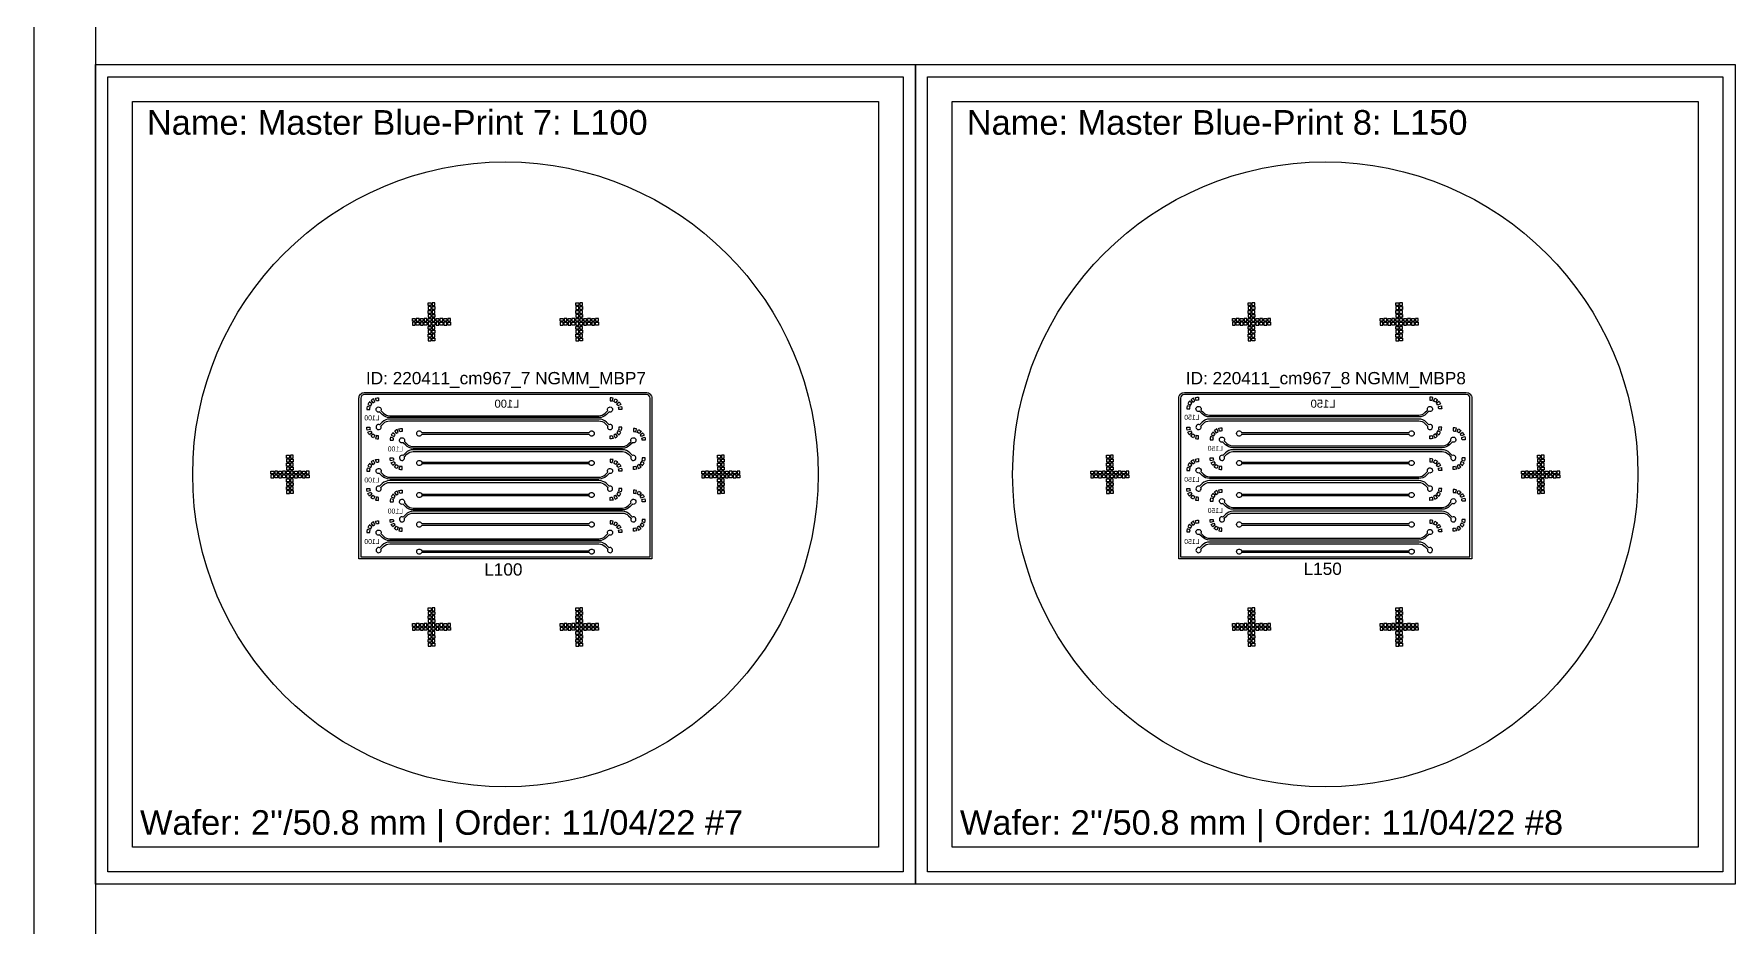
# Model space of a CAD drawing. Extents: x 3 to 210003, y 6 to 297006.
# Drawn here: x 3 to 137703, y 78113 to 150706 of the extents above; entities that cross this region are included whole.
import ezdxf

# ---------------------------------------------------------------- set-up
doc = ezdxf.new("R2010")
doc.units = 13
doc.header["$MEASUREMENT"] = 0
doc.layers.add('1- Light', color=2, linetype='Continuous')
doc.layers.add('2- Dark', color=4, linetype='Continuous')
doc.styles.get("Standard").update_dxf_attribs({"font": 'Arial.ttf', "height": 4})

msp = doc.modelspace()

# ---------------------------------------------------------------- linework, layer by layer
for points in [[(6003, 147206), (70603, 147206), (70603, 82606), (6003, 82606)], [(72603, 147206), (137203, 147206), (137203, 82606), (72603, 82606)], [(8003, 145206), (68603, 145206), (68603, 84606), (8003, 84606)], [(74603, 145206), (135203, 145206), (135203, 84606), (74603, 84606)]]:
    msp.add_lwpolyline(points, close=True)
at = {"layer": '1- Light'}
for points in [[(32033, 128856), (32263, 128856), (32263, 128626), (32033, 128626)], [(32033, 128316), (32263, 128316), (32263, 128546), (32033, 128546)], [(32033, 128216), (32263, 128216), (32263, 127986), (32033, 127986)], [(32573, 128856), (32343, 128856), (32343, 128626), (32573, 128626)], [(32573, 128316), (32343, 128316), (32343, 128546), (32573, 128546)], [(32573, 128216), (32343, 128216), (32343, 127986), (32573, 127986)], [(44033, 128856), (44263, 128856), (44263, 128626), (44033, 128626)], [(44033, 128316), (44263, 128316), (44263, 128546), (44033, 128546)], [(44033, 128216), (44263, 128216), (44263, 127986), (44033, 127986)], [(44573, 128856), (44343, 128856), (44343, 128626), (44573, 128626)], [(44573, 128316), (44343, 128316), (44343, 128546), (44573, 128546)], [(44573, 128216), (44343, 128216), (44343, 127986), (44573, 127986)], [(98633, 128856), (98863, 128856), (98863, 128626), (98633, 128626)], [(98633, 128316), (98863, 128316), (98863, 128546), (98633, 128546)], [(98633, 128216), (98863, 128216), (98863, 127986), (98633, 127986)], [(99173, 128856), (98943, 128856), (98943, 128626), (99173, 128626)], [(99173, 128316), (98943, 128316), (98943, 128546), (99173, 128546)], [(99173, 128216), (98943, 128216), (98943, 127986), (99173, 127986)], [(110633, 128856), (110863, 128856), (110863, 128626), (110633, 128626)], [(110633, 128316), (110863, 128316), (110863, 128546), (110633, 128546)], [(110633, 128216), (110863, 128216), (110863, 127986), (110633, 127986)], [(111173, 128856), (110943, 128856), (110943, 128626), (111173, 128626)], [(111173, 128316), (110943, 128316), (110943, 128546), (111173, 128546)], [(111173, 128216), (110943, 128216), (110943, 127986), (111173, 127986)], [(30753, 127576), (30983, 127576), (30983, 127346), (30753, 127346)], [(30753, 127036), (30983, 127036), (30983, 127266), (30753, 127266)], [(31293, 127576), (31063, 127576), (31063, 127346), (31293, 127346)], [(31293, 127036), (31063, 127036), (31063, 127266), (31293, 127266)], [(31393, 127576), (31623, 127576), (31623, 127346), (31393, 127346)], [(31393, 127036), (31623, 127036), (31623, 127266), (31393, 127266)], [(31933, 127576), (31703, 127576), (31703, 127346), (31933, 127346)], [(31933, 127036), (31703, 127036), (31703, 127266), (31933, 127266)], [(32033, 127676), (32263, 127676), (32263, 127906), (32033, 127906)], [(32033, 127576), (32263, 127576), (32263, 127346), (32033, 127346)], [(32033, 127036), (32263, 127036), (32263, 127266), (32033, 127266)], [(32033, 126936), (32263, 126936), (32263, 126706), (32033, 126706)], [(32573, 127676), (32343, 127676), (32343, 127906), (32573, 127906)], [(32573, 127576), (32343, 127576), (32343, 127346), (32573, 127346)], [(32573, 127036), (32343, 127036), (32343, 127266), (32573, 127266)], [(32573, 126936), (32343, 126936), (32343, 126706), (32573, 126706)], [(32673, 127576), (32903, 127576), (32903, 127346), (32673, 127346)], [(32673, 127036), (32903, 127036), (32903, 127266), (32673, 127266)], [(33213, 127576), (32983, 127576), (32983, 127346), (33213, 127346)], [(33213, 127036), (32983, 127036), (32983, 127266), (33213, 127266)], [(33313, 127576), (33543, 127576), (33543, 127346), (33313, 127346)], [(33313, 127036), (33543, 127036), (33543, 127266), (33313, 127266)], [(33853, 127576), (33623, 127576), (33623, 127346), (33853, 127346)], [(33853, 127036), (33623, 127036), (33623, 127266), (33853, 127266)], [(42753, 127576), (42983, 127576), (42983, 127346), (42753, 127346)], [(42753, 127036), (42983, 127036), (42983, 127266), (42753, 127266)], [(43293, 127576), (43063, 127576), (43063, 127346), (43293, 127346)], [(43293, 127036), (43063, 127036), (43063, 127266), (43293, 127266)], [(43393, 127576), (43623, 127576), (43623, 127346), (43393, 127346)], [(43393, 127036), (43623, 127036), (43623, 127266), (43393, 127266)], [(43933, 127576), (43703, 127576), (43703, 127346), (43933, 127346)], [(43933, 127036), (43703, 127036), (43703, 127266), (43933, 127266)], [(44033, 127676), (44263, 127676), (44263, 127906), (44033, 127906)], [(44033, 127576), (44263, 127576), (44263, 127346), (44033, 127346)], [(44033, 127036), (44263, 127036), (44263, 127266), (44033, 127266)], [(44033, 126936), (44263, 126936), (44263, 126706), (44033, 126706)], [(44573, 127676), (44343, 127676), (44343, 127906), (44573, 127906)], [(44573, 127576), (44343, 127576), (44343, 127346), (44573, 127346)], [(44573, 127036), (44343, 127036), (44343, 127266), (44573, 127266)], [(44573, 126936), (44343, 126936), (44343, 126706), (44573, 126706)], [(44673, 127576), (44903, 127576), (44903, 127346), (44673, 127346)], [(44673, 127036), (44903, 127036), (44903, 127266), (44673, 127266)], [(45213, 127576), (44983, 127576), (44983, 127346), (45213, 127346)], [(45213, 127036), (44983, 127036), (44983, 127266), (45213, 127266)], [(45313, 127576), (45543, 127576), (45543, 127346), (45313, 127346)], [(45313, 127036), (45543, 127036), (45543, 127266), (45313, 127266)], [(45853, 127576), (45623, 127576), (45623, 127346), (45853, 127346)], [(45853, 127036), (45623, 127036), (45623, 127266), (45853, 127266)], [(97353, 127576), (97583, 127576), (97583, 127346), (97353, 127346)], [(97353, 127036), (97583, 127036), (97583, 127266), (97353, 127266)], [(97893, 127576), (97663, 127576), (97663, 127346), (97893, 127346)], [(97893, 127036), (97663, 127036), (97663, 127266), (97893, 127266)], [(97993, 127576), (98223, 127576), (98223, 127346), (97993, 127346)], [(97993, 127036), (98223, 127036), (98223, 127266), (97993, 127266)], [(98533, 127576), (98303, 127576), (98303, 127346), (98533, 127346)], [(98533, 127036), (98303, 127036), (98303, 127266), (98533, 127266)], [(98633, 127676), (98863, 127676), (98863, 127906), (98633, 127906)], [(98633, 127576), (98863, 127576), (98863, 127346), (98633, 127346)], [(98633, 127036), (98863, 127036), (98863, 127266), (98633, 127266)], [(98633, 126936), (98863, 126936), (98863, 126706), (98633, 126706)], [(99173, 127676), (98943, 127676), (98943, 127906), (99173, 127906)], [(99173, 127576), (98943, 127576), (98943, 127346), (99173, 127346)], [(99173, 127036), (98943, 127036), (98943, 127266), (99173, 127266)], [(99173, 126936), (98943, 126936), (98943, 126706), (99173, 126706)], [(99273, 127576), (99503, 127576), (99503, 127346), (99273, 127346)], [(99273, 127036), (99503, 127036), (99503, 127266), (99273, 127266)], [(99813, 127576), (99583, 127576), (99583, 127346), (99813, 127346)], [(99813, 127036), (99583, 127036), (99583, 127266), (99813, 127266)], [(99913, 127576), (100143, 127576), (100143, 127346), (99913, 127346)], [(99913, 127036), (100143, 127036), (100143, 127266), (99913, 127266)], [(100453, 127576), (100223, 127576), (100223, 127346), (100453, 127346)], [(100453, 127036), (100223, 127036), (100223, 127266), (100453, 127266)], [(109353, 127576), (109583, 127576), (109583, 127346), (109353, 127346)], [(109353, 127036), (109583, 127036), (109583, 127266), (109353, 127266)], [(109893, 127576), (109663, 127576), (109663, 127346), (109893, 127346)], [(109893, 127036), (109663, 127036), (109663, 127266), (109893, 127266)], [(109993, 127576), (110223, 127576), (110223, 127346), (109993, 127346)], [(109993, 127036), (110223, 127036), (110223, 127266), (109993, 127266)], [(110533, 127576), (110303, 127576), (110303, 127346), (110533, 127346)], [(110533, 127036), (110303, 127036), (110303, 127266), (110533, 127266)], [(110633, 127676), (110863, 127676), (110863, 127906), (110633, 127906)], [(110633, 127576), (110863, 127576), (110863, 127346), (110633, 127346)], [(110633, 127036), (110863, 127036), (110863, 127266), (110633, 127266)], [(110633, 126936), (110863, 126936), (110863, 126706), (110633, 126706)], [(111173, 127676), (110943, 127676), (110943, 127906), (111173, 127906)], [(111173, 127576), (110943, 127576), (110943, 127346), (111173, 127346)], [(111173, 127036), (110943, 127036), (110943, 127266), (111173, 127266)], [(111173, 126936), (110943, 126936), (110943, 126706), (111173, 126706)], [(111273, 127576), (111503, 127576), (111503, 127346), (111273, 127346)], [(111273, 127036), (111503, 127036), (111503, 127266), (111273, 127266)], [(111813, 127576), (111583, 127576), (111583, 127346), (111813, 127346)], [(111813, 127036), (111583, 127036), (111583, 127266), (111813, 127266)], [(111913, 127576), (112143, 127576), (112143, 127346), (111913, 127346)], [(111913, 127036), (112143, 127036), (112143, 127266), (111913, 127266)], [(112453, 127576), (112223, 127576), (112223, 127346), (112453, 127346)], [(112453, 127036), (112223, 127036), (112223, 127266), (112453, 127266)], [(32033, 126396), (32263, 126396), (32263, 126626), (32033, 126626)], [(32033, 126296), (32263, 126296), (32263, 126066), (32033, 126066)], [(32033, 125756), (32263, 125756), (32263, 125986), (32033, 125986)], [(32573, 126396), (32343, 126396), (32343, 126626), (32573, 126626)], [(32573, 126296), (32343, 126296), (32343, 126066), (32573, 126066)], [(32573, 125756), (32343, 125756), (32343, 125986), (32573, 125986)], [(44033, 126396), (44263, 126396), (44263, 126626), (44033, 126626)], [(44033, 126296), (44263, 126296), (44263, 126066), (44033, 126066)], [(44033, 125756), (44263, 125756), (44263, 125986), (44033, 125986)], [(44573, 126396), (44343, 126396), (44343, 126626), (44573, 126626)], [(44573, 126296), (44343, 126296), (44343, 126066), (44573, 126066)], [(44573, 125756), (44343, 125756), (44343, 125986), (44573, 125986)], [(98633, 126396), (98863, 126396), (98863, 126626), (98633, 126626)], [(98633, 126296), (98863, 126296), (98863, 126066), (98633, 126066)], [(98633, 125756), (98863, 125756), (98863, 125986), (98633, 125986)], [(99173, 126396), (98943, 126396), (98943, 126626), (99173, 126626)], [(99173, 126296), (98943, 126296), (98943, 126066), (99173, 126066)], [(99173, 125756), (98943, 125756), (98943, 125986), (99173, 125986)], [(110633, 126396), (110863, 126396), (110863, 126626), (110633, 126626)], [(110633, 126296), (110863, 126296), (110863, 126066), (110633, 126066)], [(110633, 125756), (110863, 125756), (110863, 125986), (110633, 125986)], [(111173, 126396), (110943, 126396), (110943, 126626), (111173, 126626)], [(111173, 126296), (110943, 126296), (110943, 126066), (111173, 126066)], [(111173, 125756), (110943, 125756), (110943, 125986), (111173, 125986)], [(20533, 116456), (20763, 116456), (20763, 116226), (20533, 116226)], [(20533, 115916), (20763, 115916), (20763, 116146), (20533, 116146)], [(20533, 115816), (20763, 115816), (20763, 115586), (20533, 115586)], [(21073, 116456), (20843, 116456), (20843, 116226), (21073, 116226)], [(21073, 115916), (20843, 115916), (20843, 116146), (21073, 116146)], [(21073, 115816), (20843, 115816), (20843, 115586), (21073, 115586)], [(55533, 116456), (55763, 116456), (55763, 116226), (55533, 116226)], [(55533, 115916), (55763, 115916), (55763, 116146), (55533, 116146)], [(55533, 115816), (55763, 115816), (55763, 115586), (55533, 115586)], [(56073, 116456), (55843, 116456), (55843, 116226), (56073, 116226)], [(56073, 115916), (55843, 115916), (55843, 116146), (56073, 116146)], [(56073, 115816), (55843, 115816), (55843, 115586), (56073, 115586)], [(87133, 116456), (87363, 116456), (87363, 116226), (87133, 116226)], [(87133, 115916), (87363, 115916), (87363, 116146), (87133, 116146)], [(87133, 115816), (87363, 115816), (87363, 115586), (87133, 115586)], [(87673, 116456), (87443, 116456), (87443, 116226), (87673, 116226)], [(87673, 115916), (87443, 115916), (87443, 116146), (87673, 116146)], [(87673, 115816), (87443, 115816), (87443, 115586), (87673, 115586)], [(122133, 116456), (122363, 116456), (122363, 116226), (122133, 116226)], [(122133, 115916), (122363, 115916), (122363, 116146), (122133, 116146)], [(122133, 115816), (122363, 115816), (122363, 115586), (122133, 115586)], [(122673, 116456), (122443, 116456), (122443, 116226), (122673, 116226)], [(122673, 115916), (122443, 115916), (122443, 116146), (122673, 116146)], [(122673, 115816), (122443, 115816), (122443, 115586), (122673, 115586)], [(19253, 115176), (19483, 115176), (19483, 114946), (19253, 114946)], [(19253, 114636), (19483, 114636), (19483, 114866), (19253, 114866)], [(19793, 115176), (19563, 115176), (19563, 114946), (19793, 114946)], [(19793, 114636), (19563, 114636), (19563, 114866), (19793, 114866)], [(19893, 115176), (20123, 115176), (20123, 114946), (19893, 114946)], [(19893, 114636), (20123, 114636), (20123, 114866), (19893, 114866)], [(20433, 115176), (20203, 115176), (20203, 114946), (20433, 114946)], [(20433, 114636), (20203, 114636), (20203, 114866), (20433, 114866)], [(20533, 115276), (20763, 115276), (20763, 115506), (20533, 115506)], [(20533, 115176), (20763, 115176), (20763, 114946), (20533, 114946)], [(20533, 114636), (20763, 114636), (20763, 114866), (20533, 114866)], [(20533, 114536), (20763, 114536), (20763, 114306), (20533, 114306)], [(21073, 115276), (20843, 115276), (20843, 115506), (21073, 115506)], [(21073, 115176), (20843, 115176), (20843, 114946), (21073, 114946)], [(21073, 114636), (20843, 114636), (20843, 114866), (21073, 114866)], [(21073, 114536), (20843, 114536), (20843, 114306), (21073, 114306)], [(21173, 115176), (21403, 115176), (21403, 114946), (21173, 114946)], [(21173, 114636), (21403, 114636), (21403, 114866), (21173, 114866)], [(21713, 115176), (21483, 115176), (21483, 114946), (21713, 114946)], [(21713, 114636), (21483, 114636), (21483, 114866), (21713, 114866)], [(21813, 115176), (22043, 115176), (22043, 114946), (21813, 114946)], [(21813, 114636), (22043, 114636), (22043, 114866), (21813, 114866)], [(22353, 115176), (22123, 115176), (22123, 114946), (22353, 114946)], [(22353, 114636), (22123, 114636), (22123, 114866), (22353, 114866)], [(54253, 115176), (54483, 115176), (54483, 114946), (54253, 114946)], [(54253, 114636), (54483, 114636), (54483, 114866), (54253, 114866)], [(54793, 115176), (54563, 115176), (54563, 114946), (54793, 114946)], [(54793, 114636), (54563, 114636), (54563, 114866), (54793, 114866)], [(54893, 115176), (55123, 115176), (55123, 114946), (54893, 114946)], [(54893, 114636), (55123, 114636), (55123, 114866), (54893, 114866)], [(55433, 115176), (55203, 115176), (55203, 114946), (55433, 114946)], [(55433, 114636), (55203, 114636), (55203, 114866), (55433, 114866)], [(55533, 115276), (55763, 115276), (55763, 115506), (55533, 115506)], [(55533, 115176), (55763, 115176), (55763, 114946), (55533, 114946)], [(55533, 114636), (55763, 114636), (55763, 114866), (55533, 114866)], [(55533, 114536), (55763, 114536), (55763, 114306), (55533, 114306)], [(56073, 115276), (55843, 115276), (55843, 115506), (56073, 115506)], [(56073, 115176), (55843, 115176), (55843, 114946), (56073, 114946)], [(56073, 114636), (55843, 114636), (55843, 114866), (56073, 114866)], [(56073, 114536), (55843, 114536), (55843, 114306), (56073, 114306)], [(56173, 115176), (56403, 115176), (56403, 114946), (56173, 114946)], [(56173, 114636), (56403, 114636), (56403, 114866), (56173, 114866)], [(56713, 115176), (56483, 115176), (56483, 114946), (56713, 114946)], [(56713, 114636), (56483, 114636), (56483, 114866), (56713, 114866)], [(56813, 115176), (57043, 115176), (57043, 114946), (56813, 114946)], [(56813, 114636), (57043, 114636), (57043, 114866), (56813, 114866)], [(57353, 115176), (57123, 115176), (57123, 114946), (57353, 114946)], [(57353, 114636), (57123, 114636), (57123, 114866), (57353, 114866)], [(85853, 115176), (86083, 115176), (86083, 114946), (85853, 114946)], [(85853, 114636), (86083, 114636), (86083, 114866), (85853, 114866)], [(86393, 115176), (86163, 115176), (86163, 114946), (86393, 114946)], [(86393, 114636), (86163, 114636), (86163, 114866), (86393, 114866)], [(86493, 115176), (86723, 115176), (86723, 114946), (86493, 114946)], [(86493, 114636), (86723, 114636), (86723, 114866), (86493, 114866)], [(87033, 115176), (86803, 115176), (86803, 114946), (87033, 114946)], [(87033, 114636), (86803, 114636), (86803, 114866), (87033, 114866)], [(87133, 115276), (87363, 115276), (87363, 115506), (87133, 115506)], [(87133, 115176), (87363, 115176), (87363, 114946), (87133, 114946)], [(87133, 114636), (87363, 114636), (87363, 114866), (87133, 114866)], [(87133, 114536), (87363, 114536), (87363, 114306), (87133, 114306)], [(87673, 115276), (87443, 115276), (87443, 115506), (87673, 115506)], [(87673, 115176), (87443, 115176), (87443, 114946), (87673, 114946)], [(87673, 114636), (87443, 114636), (87443, 114866), (87673, 114866)], [(87673, 114536), (87443, 114536), (87443, 114306), (87673, 114306)], [(87773, 115176), (88003, 115176), (88003, 114946), (87773, 114946)], [(87773, 114636), (88003, 114636), (88003, 114866), (87773, 114866)], [(88313, 115176), (88083, 115176), (88083, 114946), (88313, 114946)], [(88313, 114636), (88083, 114636), (88083, 114866), (88313, 114866)], [(88413, 115176), (88643, 115176), (88643, 114946), (88413, 114946)], [(88413, 114636), (88643, 114636), (88643, 114866), (88413, 114866)], [(88953, 115176), (88723, 115176), (88723, 114946), (88953, 114946)], [(88953, 114636), (88723, 114636), (88723, 114866), (88953, 114866)], [(120853, 115176), (121083, 115176), (121083, 114946), (120853, 114946)], [(120853, 114636), (121083, 114636), (121083, 114866), (120853, 114866)], [(121393, 115176), (121163, 115176), (121163, 114946), (121393, 114946)], [(121393, 114636), (121163, 114636), (121163, 114866), (121393, 114866)], [(121493, 115176), (121723, 115176), (121723, 114946), (121493, 114946)], [(121493, 114636), (121723, 114636), (121723, 114866), (121493, 114866)], [(122033, 115176), (121803, 115176), (121803, 114946), (122033, 114946)], [(122033, 114636), (121803, 114636), (121803, 114866), (122033, 114866)], [(122133, 115276), (122363, 115276), (122363, 115506), (122133, 115506)], [(122133, 115176), (122363, 115176), (122363, 114946), (122133, 114946)], [(122133, 114636), (122363, 114636), (122363, 114866), (122133, 114866)], [(122133, 114536), (122363, 114536), (122363, 114306), (122133, 114306)], [(122673, 115276), (122443, 115276), (122443, 115506), (122673, 115506)], [(122673, 115176), (122443, 115176), (122443, 114946), (122673, 114946)], [(122673, 114636), (122443, 114636), (122443, 114866), (122673, 114866)], [(122673, 114536), (122443, 114536), (122443, 114306), (122673, 114306)], [(122773, 115176), (123003, 115176), (123003, 114946), (122773, 114946)], [(122773, 114636), (123003, 114636), (123003, 114866), (122773, 114866)], [(123313, 115176), (123083, 115176), (123083, 114946), (123313, 114946)], [(123313, 114636), (123083, 114636), (123083, 114866), (123313, 114866)], [(123413, 115176), (123643, 115176), (123643, 114946), (123413, 114946)], [(123413, 114636), (123643, 114636), (123643, 114866), (123413, 114866)], [(123953, 115176), (123723, 115176), (123723, 114946), (123953, 114946)], [(123953, 114636), (123723, 114636), (123723, 114866), (123953, 114866)], [(20533, 113996), (20763, 113996), (20763, 114226), (20533, 114226)], [(20533, 113896), (20763, 113896), (20763, 113666), (20533, 113666)], [(20533, 113356), (20763, 113356), (20763, 113586), (20533, 113586)], [(21073, 113996), (20843, 113996), (20843, 114226), (21073, 114226)], [(21073, 113896), (20843, 113896), (20843, 113666), (21073, 113666)], [(21073, 113356), (20843, 113356), (20843, 113586), (21073, 113586)], [(55533, 113996), (55763, 113996), (55763, 114226), (55533, 114226)], [(55533, 113896), (55763, 113896), (55763, 113666), (55533, 113666)], [(55533, 113356), (55763, 113356), (55763, 113586), (55533, 113586)], [(56073, 113996), (55843, 113996), (55843, 114226), (56073, 114226)], [(56073, 113896), (55843, 113896), (55843, 113666), (56073, 113666)], [(56073, 113356), (55843, 113356), (55843, 113586), (56073, 113586)], [(87133, 113996), (87363, 113996), (87363, 114226), (87133, 114226)], [(87133, 113896), (87363, 113896), (87363, 113666), (87133, 113666)], [(87133, 113356), (87363, 113356), (87363, 113586), (87133, 113586)], [(87673, 113996), (87443, 113996), (87443, 114226), (87673, 114226)], [(87673, 113896), (87443, 113896), (87443, 113666), (87673, 113666)], [(87673, 113356), (87443, 113356), (87443, 113586), (87673, 113586)], [(122133, 113996), (122363, 113996), (122363, 114226), (122133, 114226)], [(122133, 113896), (122363, 113896), (122363, 113666), (122133, 113666)], [(122133, 113356), (122363, 113356), (122363, 113586), (122133, 113586)], [(122673, 113996), (122443, 113996), (122443, 114226), (122673, 114226)], [(122673, 113896), (122443, 113896), (122443, 113666), (122673, 113666)], [(122673, 113356), (122443, 113356), (122443, 113586), (122673, 113586)], [(32033, 104056), (32263, 104056), (32263, 103826), (32033, 103826)], [(32033, 103516), (32263, 103516), (32263, 103746), (32033, 103746)], [(32033, 103416), (32263, 103416), (32263, 103186), (32033, 103186)], [(32573, 104056), (32343, 104056), (32343, 103826), (32573, 103826)], [(32573, 103516), (32343, 103516), (32343, 103746), (32573, 103746)], [(32573, 103416), (32343, 103416), (32343, 103186), (32573, 103186)], [(44033, 104056), (44263, 104056), (44263, 103826), (44033, 103826)], [(44033, 103516), (44263, 103516), (44263, 103746), (44033, 103746)], [(44033, 103416), (44263, 103416), (44263, 103186), (44033, 103186)], [(44573, 104056), (44343, 104056), (44343, 103826), (44573, 103826)], [(44573, 103516), (44343, 103516), (44343, 103746), (44573, 103746)], [(44573, 103416), (44343, 103416), (44343, 103186), (44573, 103186)], [(98633, 104056), (98863, 104056), (98863, 103826), (98633, 103826)], [(98633, 103516), (98863, 103516), (98863, 103746), (98633, 103746)], [(98633, 103416), (98863, 103416), (98863, 103186), (98633, 103186)], [(99173, 104056), (98943, 104056), (98943, 103826), (99173, 103826)], [(99173, 103516), (98943, 103516), (98943, 103746), (99173, 103746)], [(99173, 103416), (98943, 103416), (98943, 103186), (99173, 103186)], [(110633, 104056), (110863, 104056), (110863, 103826), (110633, 103826)], [(110633, 103516), (110863, 103516), (110863, 103746), (110633, 103746)], [(110633, 103416), (110863, 103416), (110863, 103186), (110633, 103186)], [(111173, 104056), (110943, 104056), (110943, 103826), (111173, 103826)], [(111173, 103516), (110943, 103516), (110943, 103746), (111173, 103746)], [(111173, 103416), (110943, 103416), (110943, 103186), (111173, 103186)], [(30753, 102776), (30983, 102776), (30983, 102546), (30753, 102546)], [(30753, 102236), (30983, 102236), (30983, 102466), (30753, 102466)], [(31293, 102776), (31063, 102776), (31063, 102546), (31293, 102546)], [(31293, 102236), (31063, 102236), (31063, 102466), (31293, 102466)], [(31393, 102776), (31623, 102776), (31623, 102546), (31393, 102546)], [(31393, 102236), (31623, 102236), (31623, 102466), (31393, 102466)], [(31933, 102776), (31703, 102776), (31703, 102546), (31933, 102546)], [(31933, 102236), (31703, 102236), (31703, 102466), (31933, 102466)], [(32033, 102876), (32263, 102876), (32263, 103106), (32033, 103106)], [(32033, 102776), (32263, 102776), (32263, 102546), (32033, 102546)], [(32033, 102236), (32263, 102236), (32263, 102466), (32033, 102466)], [(32033, 102136), (32263, 102136), (32263, 101906), (32033, 101906)], [(32573, 102876), (32343, 102876), (32343, 103106), (32573, 103106)], [(32573, 102776), (32343, 102776), (32343, 102546), (32573, 102546)], [(32573, 102236), (32343, 102236), (32343, 102466), (32573, 102466)], [(32573, 102136), (32343, 102136), (32343, 101906), (32573, 101906)], [(32673, 102776), (32903, 102776), (32903, 102546), (32673, 102546)], [(32673, 102236), (32903, 102236), (32903, 102466), (32673, 102466)], [(33213, 102776), (32983, 102776), (32983, 102546), (33213, 102546)], [(33213, 102236), (32983, 102236), (32983, 102466), (33213, 102466)], [(33313, 102776), (33543, 102776), (33543, 102546), (33313, 102546)], [(33313, 102236), (33543, 102236), (33543, 102466), (33313, 102466)], [(33853, 102776), (33623, 102776), (33623, 102546), (33853, 102546)], [(33853, 102236), (33623, 102236), (33623, 102466), (33853, 102466)], [(42753, 102776), (42983, 102776), (42983, 102546), (42753, 102546)], [(42753, 102236), (42983, 102236), (42983, 102466), (42753, 102466)], [(43293, 102776), (43063, 102776), (43063, 102546), (43293, 102546)], [(43293, 102236), (43063, 102236), (43063, 102466), (43293, 102466)], [(43393, 102776), (43623, 102776), (43623, 102546), (43393, 102546)], [(43393, 102236), (43623, 102236), (43623, 102466), (43393, 102466)], [(43933, 102776), (43703, 102776), (43703, 102546), (43933, 102546)], [(43933, 102236), (43703, 102236), (43703, 102466), (43933, 102466)], [(44033, 102876), (44263, 102876), (44263, 103106), (44033, 103106)], [(44033, 102776), (44263, 102776), (44263, 102546), (44033, 102546)], [(44033, 102236), (44263, 102236), (44263, 102466), (44033, 102466)], [(44033, 102136), (44263, 102136), (44263, 101906), (44033, 101906)], [(44573, 102876), (44343, 102876), (44343, 103106), (44573, 103106)], [(44573, 102776), (44343, 102776), (44343, 102546), (44573, 102546)], [(44573, 102236), (44343, 102236), (44343, 102466), (44573, 102466)], [(44573, 102136), (44343, 102136), (44343, 101906), (44573, 101906)], [(44673, 102776), (44903, 102776), (44903, 102546), (44673, 102546)], [(44673, 102236), (44903, 102236), (44903, 102466), (44673, 102466)], [(45213, 102776), (44983, 102776), (44983, 102546), (45213, 102546)], [(45213, 102236), (44983, 102236), (44983, 102466), (45213, 102466)], [(45313, 102776), (45543, 102776), (45543, 102546), (45313, 102546)], [(45313, 102236), (45543, 102236), (45543, 102466), (45313, 102466)], [(45853, 102776), (45623, 102776), (45623, 102546), (45853, 102546)], [(45853, 102236), (45623, 102236), (45623, 102466), (45853, 102466)], [(97353, 102776), (97583, 102776), (97583, 102546), (97353, 102546)], [(97353, 102236), (97583, 102236), (97583, 102466), (97353, 102466)], [(97893, 102776), (97663, 102776), (97663, 102546), (97893, 102546)], [(97893, 102236), (97663, 102236), (97663, 102466), (97893, 102466)], [(97993, 102776), (98223, 102776), (98223, 102546), (97993, 102546)], [(97993, 102236), (98223, 102236), (98223, 102466), (97993, 102466)], [(98533, 102776), (98303, 102776), (98303, 102546), (98533, 102546)], [(98533, 102236), (98303, 102236), (98303, 102466), (98533, 102466)], [(98633, 102876), (98863, 102876), (98863, 103106), (98633, 103106)], [(98633, 102776), (98863, 102776), (98863, 102546), (98633, 102546)], [(98633, 102236), (98863, 102236), (98863, 102466), (98633, 102466)], [(98633, 102136), (98863, 102136), (98863, 101906), (98633, 101906)], [(99173, 102876), (98943, 102876), (98943, 103106), (99173, 103106)], [(99173, 102776), (98943, 102776), (98943, 102546), (99173, 102546)], [(99173, 102236), (98943, 102236), (98943, 102466), (99173, 102466)], [(99173, 102136), (98943, 102136), (98943, 101906), (99173, 101906)], [(99273, 102776), (99503, 102776), (99503, 102546), (99273, 102546)], [(99273, 102236), (99503, 102236), (99503, 102466), (99273, 102466)], [(99813, 102776), (99583, 102776), (99583, 102546), (99813, 102546)], [(99813, 102236), (99583, 102236), (99583, 102466), (99813, 102466)], [(99913, 102776), (100143, 102776), (100143, 102546), (99913, 102546)], [(99913, 102236), (100143, 102236), (100143, 102466), (99913, 102466)], [(100453, 102776), (100223, 102776), (100223, 102546), (100453, 102546)], [(100453, 102236), (100223, 102236), (100223, 102466), (100453, 102466)], [(109353, 102776), (109583, 102776), (109583, 102546), (109353, 102546)], [(109353, 102236), (109583, 102236), (109583, 102466), (109353, 102466)], [(109893, 102776), (109663, 102776), (109663, 102546), (109893, 102546)], [(109893, 102236), (109663, 102236), (109663, 102466), (109893, 102466)], [(109993, 102776), (110223, 102776), (110223, 102546), (109993, 102546)], [(109993, 102236), (110223, 102236), (110223, 102466), (109993, 102466)], [(110533, 102776), (110303, 102776), (110303, 102546), (110533, 102546)], [(110533, 102236), (110303, 102236), (110303, 102466), (110533, 102466)], [(110633, 102876), (110863, 102876), (110863, 103106), (110633, 103106)], [(110633, 102776), (110863, 102776), (110863, 102546), (110633, 102546)], [(110633, 102236), (110863, 102236), (110863, 102466), (110633, 102466)], [(110633, 102136), (110863, 102136), (110863, 101906), (110633, 101906)], [(111173, 102876), (110943, 102876), (110943, 103106), (111173, 103106)], [(111173, 102776), (110943, 102776), (110943, 102546), (111173, 102546)], [(111173, 102236), (110943, 102236), (110943, 102466), (111173, 102466)], [(111173, 102136), (110943, 102136), (110943, 101906), (111173, 101906)], [(111273, 102776), (111503, 102776), (111503, 102546), (111273, 102546)], [(111273, 102236), (111503, 102236), (111503, 102466), (111273, 102466)], [(111813, 102776), (111583, 102776), (111583, 102546), (111813, 102546)], [(111813, 102236), (111583, 102236), (111583, 102466), (111813, 102466)], [(111913, 102776), (112143, 102776), (112143, 102546), (111913, 102546)], [(111913, 102236), (112143, 102236), (112143, 102466), (111913, 102466)], [(112453, 102776), (112223, 102776), (112223, 102546), (112453, 102546)], [(112453, 102236), (112223, 102236), (112223, 102466), (112453, 102466)], [(32033, 101596), (32263, 101596), (32263, 101826), (32033, 101826)], [(32033, 101496), (32263, 101496), (32263, 101266), (32033, 101266)], [(32033, 100956), (32263, 100956), (32263, 101186), (32033, 101186)], [(32573, 101596), (32343, 101596), (32343, 101826), (32573, 101826)], [(32573, 101496), (32343, 101496), (32343, 101266), (32573, 101266)], [(32573, 100956), (32343, 100956), (32343, 101186), (32573, 101186)], [(44033, 101596), (44263, 101596), (44263, 101826), (44033, 101826)], [(44033, 101496), (44263, 101496), (44263, 101266), (44033, 101266)], [(44033, 100956), (44263, 100956), (44263, 101186), (44033, 101186)], [(44573, 101596), (44343, 101596), (44343, 101826), (44573, 101826)], [(44573, 101496), (44343, 101496), (44343, 101266), (44573, 101266)], [(44573, 100956), (44343, 100956), (44343, 101186), (44573, 101186)], [(98633, 101596), (98863, 101596), (98863, 101826), (98633, 101826)], [(98633, 101496), (98863, 101496), (98863, 101266), (98633, 101266)], [(98633, 100956), (98863, 100956), (98863, 101186), (98633, 101186)], [(99173, 101596), (98943, 101596), (98943, 101826), (99173, 101826)], [(99173, 101496), (98943, 101496), (98943, 101266), (99173, 101266)], [(99173, 100956), (98943, 100956), (98943, 101186), (99173, 101186)], [(110633, 101596), (110863, 101596), (110863, 101826), (110633, 101826)], [(110633, 101496), (110863, 101496), (110863, 101266), (110633, 101266)], [(110633, 100956), (110863, 100956), (110863, 101186), (110633, 101186)], [(111173, 101596), (110943, 101596), (110943, 101826), (111173, 101826)], [(111173, 101496), (110943, 101496), (110943, 101266), (111173, 101266)], [(111173, 100956), (110943, 100956), (110943, 101186), (111173, 101186)]]:
    msp.add_lwpolyline(points, close=True, dxfattribs=at)
for points in [[(50203, 108256), (50203, 108056), (26403, 108056), (26403, 108256), (26403, 121106, -0.4142136), (26853, 121556), (49753, 121556, -0.4142136), (50203, 121106)], [(50053, 108406), (50053, 121106, 0.4142136), (49753, 121406), (26853, 121406, 0.4142136), (26553, 121106), (26553, 108406), (26553, 108206), (50053, 108206)], [(116803, 108256), (116803, 108056), (93003, 108056), (93003, 108256), (93003, 121106, -0.4142136), (93453, 121556), (116353, 121556, -0.4142136), (116803, 121106)], [(116653, 108406), (116653, 121106, 0.4142136), (116353, 121406), (93453, 121406, 0.4142136), (93153, 121106), (93153, 108406), (93153, 108206), (116653, 108206)], [(94420, 120912), (94355, 121154, -0.0655435), (94604, 121187), (94604, 120937, 0.0655435)], [(113586, 120912), (113651, 121154, 0.0655435), (113402, 121187), (113402, 120937, -0.0655435)], [(27318, 120360), (27076, 120425, 0.0655435), (27044, 120177), (27294, 120177, -0.0655435)], [(27460, 120633), (27268, 120794, 0.0655435), (27134, 120582), (27360, 120477, -0.0655435)], [(27704, 120820), (27598, 121047, 0.0655435), (27387, 120912), (27547, 120720, -0.0655435)], [(27820, 120862), (27755, 121104, -0.0655435), (28004, 121137), (28004, 120887, 0.0655435)], [(28903, 119521, -0.1989124), (28302, 119770), (28088, 119984, -5.4151681), (28195, 120089), (28408, 119876, 0.1989124), (28903, 119671), (45903, 119671, 0.1989124), (46398, 119876), (46611, 120089, -5.4151681), (46718, 119984), (46504, 119770, -0.1989124), (45903, 119521)], [(46986, 120862), (47051, 121104, 0.0655435), (46802, 121137), (46802, 120887, -0.0655435)], [(47103, 120820), (47208, 121047, -0.0655435), (47420, 120912), (47259, 120720, 0.0655435)], [(47346, 120633), (47538, 120794, -0.0655435), (47673, 120582), (47446, 120477, 0.0655435)], [(47488, 120360), (47730, 120425, -0.0655435), (47762, 120177), (47512, 120177, 0.0655435)], [(93918, 120410), (93676, 120475, 0.0655435), (93644, 120227), (93894, 120227, -0.0655435)], [(94060, 120683), (93868, 120844, 0.0655435), (93734, 120632), (93960, 120527, -0.0655435)], [(94304, 120870), (94198, 121097, 0.0655435), (93987, 120962), (94147, 120770, -0.0655435)], [(95503, 119571, -0.1989124), (94902, 119820), (94688, 120034, -5.4151681), (94795, 120139), (95008, 119926, 0.1989124), (95503, 119721), (112503, 119721, 0.1989124), (112998, 119926), (113211, 120139, -5.4151681), (113318, 120034), (113104, 119820, -0.1989124), (112503, 119571)], [(113703, 120870), (113808, 121097, -0.0655435), (114020, 120962), (113859, 120770, 0.0655435)], [(113946, 120683), (114138, 120844, -0.0655435), (114273, 120632), (114046, 120527, 0.0655435)], [(114088, 120410), (114330, 120475, -0.0655435), (114362, 120227), (114112, 120227, 0.0655435)], [(27318, 118567), (27076, 118502, -0.0655435), (27044, 118750), (27294, 118750, 0.0655435)], [(27460, 118294), (27268, 118133, -0.0655435), (27134, 118345), (27360, 118450, 0.0655435)], [(28903, 119406, 0.1989124), (28302, 119157), (28088, 118943, 5.4151681), (28195, 118838), (28408, 119051, -0.1989124), (28903, 119256), (45903, 119256, -0.1989124), (46398, 119051), (46611, 118838, 5.4151681), (46718, 118943), (46504, 119157, 0.1989124), (45903, 119406)], [(29604, 118320), (29498, 118547, 0.0655435), (29287, 118412), (29447, 118220, -0.0655435)], [(29720, 118362), (29655, 118604, -0.0655435), (29904, 118637), (29904, 118387, 0.0655435)], [(38307, 118156), (31503, 118156, -5.4153394), (31503, 118306), (38307, 118306), (38382, 118306), (45115, 118306, -5.4153394), (45115, 118156)], [(47346, 118294), (47538, 118133, 0.0655435), (47673, 118345), (47446, 118450, -0.0655435)], [(47488, 118567), (47730, 118502, 0.0655435), (47762, 118750), (47512, 118750, -0.0655435)], [(48886, 118362), (48951, 118604, 0.0655435), (48702, 118637), (48702, 118387, -0.0655435)], [(49003, 118320), (49108, 118547, -0.0655435), (49320, 118412), (49159, 118220, 0.0655435)], [(93918, 118567), (93676, 118502, -0.0655435), (93644, 118750), (93894, 118750, 0.0655435)], [(94060, 118294), (93868, 118133, -0.0655435), (93734, 118345), (93960, 118450, 0.0655435)], [(95503, 119406, 0.1989124), (94902, 119157), (94688, 118943, 5.4151681), (94795, 118838), (95008, 119051, -0.1989124), (95503, 119256), (112503, 119256, -0.1989124), (112998, 119051), (113211, 118838, 5.4151681), (113318, 118943), (113104, 119157, 0.1989124), (112503, 119406)], [(96204, 118370), (96098, 118597, 0.0655435), (95887, 118462), (96047, 118270, -0.0655435)], [(96320, 118412), (96255, 118654, -0.0655435), (96504, 118687), (96504, 118437, 0.0655435)], [(104907, 118156), (98103, 118156, -5.4153394), (98103, 118306), (104907, 118306), (104982, 118306), (111715, 118306, -5.4153394), (111715, 118156)], [(113946, 118294), (114138, 118133, 0.0655435), (114273, 118345), (114046, 118450, -0.0655435)], [(114088, 118567), (114330, 118502, 0.0655435), (114362, 118750), (114112, 118750, -0.0655435)], [(115486, 118412), (115551, 118654, 0.0655435), (115302, 118687), (115302, 118437, -0.0655435)], [(115603, 118370), (115708, 118597, -0.0655435), (115920, 118462), (115759, 118270, 0.0655435)], [(27704, 118107), (27598, 117880, -0.0655435), (27387, 118015), (27547, 118207, 0.0655435)], [(27820, 118065), (27755, 117823, 0.0655435), (28004, 117790), (28004, 118040, -0.0655435)], [(29218, 117860), (28976, 117925, 0.0655435), (28944, 117677), (29194, 117677, -0.0655435)], [(29360, 118133), (29168, 118294, 0.0655435), (29034, 118082), (29260, 117977, -0.0655435)], [(30803, 117021, -0.1989124), (30202, 117270), (29988, 117484, -5.4151681), (30095, 117589), (30308, 117376, 0.1989124), (30803, 117171), (47803, 117171, 0.1989124), (48298, 117376), (48511, 117589, -5.4151681), (48618, 117484), (48404, 117270, -0.1989124), (47803, 117021)], [(46986, 118065), (47051, 117823, -0.0655435), (46802, 117790), (46802, 118040, 0.0655435)], [(47103, 118107), (47208, 117880, 0.0655435), (47420, 118015), (47259, 118207, -0.0655435)], [(49246, 118133), (49438, 118294, -0.0655435), (49573, 118082), (49346, 117977, 0.0655435)], [(49388, 117860), (49630, 117925, -0.0655435), (49662, 117677), (49412, 117677, 0.0655435)], [(94304, 118107), (94198, 117880, -0.0655435), (93987, 118015), (94147, 118207, 0.0655435)], [(94420, 118065), (94355, 117823, 0.0655435), (94604, 117790), (94604, 118040, -0.0655435)], [(95818, 117910), (95576, 117975, 0.0655435), (95544, 117727), (95794, 117727, -0.0655435)], [(95960, 118183), (95768, 118344, 0.0655435), (95634, 118132), (95860, 118027, -0.0655435)], [(97403, 117071, -0.1989124), (96802, 117320), (96588, 117534, -5.4151681), (96695, 117639), (96908, 117426, 0.1989124), (97403, 117221), (114403, 117221, 0.1989124), (114898, 117426), (115111, 117639, -5.4151681), (115218, 117534), (115004, 117320, -0.1989124), (114403, 117071)], [(113586, 118065), (113651, 117823, -0.0655435), (113402, 117790), (113402, 118040, 0.0655435)], [(113703, 118107), (113808, 117880, 0.0655435), (114020, 118015), (113859, 118207, -0.0655435)], [(115846, 118183), (116038, 118344, -0.0655435), (116173, 118132), (115946, 118027, 0.0655435)], [(115988, 117910), (116230, 117975, -0.0655435), (116262, 117727), (116012, 117727, 0.0655435)], [(27460, 115633), (27268, 115794, 0.0655435), (27134, 115582), (27360, 115477, -0.0655435)], [(27704, 115820), (27598, 116047, 0.0655435), (27387, 115912), (27547, 115720, -0.0655435)], [(27820, 115862), (27755, 116104, -0.0655435), (28004, 116137), (28004, 115887, 0.0655435)], [(29218, 116067), (28976, 116002, -0.0655435), (28944, 116250), (29194, 116250, 0.0655435)], [(29360, 115794), (29168, 115633, -0.0655435), (29034, 115845), (29260, 115950, 0.0655435)], [(29604, 115607), (29498, 115380, -0.0655435), (29287, 115515), (29447, 115707, 0.0655435)], [(30803, 116906, 0.1989124), (30202, 116657), (29988, 116443, 5.4151681), (30095, 116338), (30308, 116551, -0.1989124), (30803, 116756), (47803, 116756, -0.1989124), (48298, 116551), (48511, 116338, 5.4151681), (48618, 116443), (48404, 116657, 0.1989124), (47803, 116906)], [(38307, 115756), (31503, 115756, -5.4153394), (31503, 115906), (38307, 115906), (38382, 115906), (45115, 115906, -5.4153394), (45115, 115756)], [(46986, 115862), (47051, 116104, 0.0655435), (46802, 116137), (46802, 115887, -0.0655435)], [(47103, 115820), (47208, 116047, -0.0655435), (47420, 115912), (47259, 115720, 0.0655435)], [(47346, 115633), (47538, 115794, -0.0655435), (47673, 115582), (47446, 115477, 0.0655435)], [(49003, 115607), (49108, 115380, 0.0655435), (49320, 115515), (49159, 115707, -0.0655435)], [(49246, 115794), (49438, 115633, 0.0655435), (49573, 115845), (49346, 115950, -0.0655435)], [(49388, 116067), (49630, 116002, 0.0655435), (49662, 116250), (49412, 116250, -0.0655435)], [(94060, 115683), (93868, 115844, 0.0655435), (93734, 115632), (93960, 115527, -0.0655435)], [(94304, 115870), (94198, 116097, 0.0655435), (93987, 115962), (94147, 115770, -0.0655435)], [(94420, 115912), (94355, 116154, -0.0655435), (94604, 116187), (94604, 115937, 0.0655435)], [(95818, 116067), (95576, 116002, -0.0655435), (95544, 116250), (95794, 116250, 0.0655435)], [(95960, 115794), (95768, 115633, -0.0655435), (95634, 115845), (95860, 115950, 0.0655435)], [(96204, 115607), (96098, 115380, -0.0655435), (95887, 115515), (96047, 115707, 0.0655435)], [(97403, 116906, 0.1989124), (96802, 116657), (96588, 116443, 5.4151681), (96695, 116338), (96908, 116551, -0.1989124), (97403, 116756), (114403, 116756, -0.1989124), (114898, 116551), (115111, 116338, 5.4151681), (115218, 116443), (115004, 116657, 0.1989124), (114403, 116906)], [(104907, 115756), (98103, 115756, -5.4153394), (98103, 115906), (104907, 115906), (104982, 115906), (111715, 115906, -5.4153394), (111715, 115756)], [(113586, 115912), (113651, 116154, 0.0655435), (113402, 116187), (113402, 115937, -0.0655435)], [(113703, 115870), (113808, 116097, -0.0655435), (114020, 115962), (113859, 115770, 0.0655435)], [(113946, 115683), (114138, 115844, -0.0655435), (114273, 115632), (114046, 115527, 0.0655435)], [(115603, 115607), (115708, 115380, 0.0655435), (115920, 115515), (115759, 115707, -0.0655435)], [(115846, 115794), (116038, 115633, 0.0655435), (116173, 115845), (115946, 115950, -0.0655435)], [(115988, 116067), (116230, 116002, 0.0655435), (116262, 116250), (116012, 116250, -0.0655435)], [(27318, 115360), (27076, 115425, 0.0655435), (27044, 115177), (27294, 115177, -0.0655435)], [(28903, 114521, -0.1989124), (28302, 114770), (28088, 114984, -5.4151681), (28195, 115089), (28408, 114876, 0.1989124), (28903, 114671), (45903, 114671, 0.1989124), (46398, 114876), (46611, 115089, -5.4151681), (46718, 114984), (46504, 114770, -0.1989124), (45903, 114521)], [(28903, 114406, 0.1989124), (28302, 114157), (28088, 113943, 5.4151681), (28195, 113838), (28408, 114051, -0.1989124), (28903, 114256), (45903, 114256, -0.1989124), (46398, 114051), (46611, 113838, 5.4151681), (46718, 113943), (46504, 114157, 0.1989124), (45903, 114406)], [(29720, 115565), (29655, 115323, 0.0655435), (29904, 115290), (29904, 115540, -0.0655435)], [(47488, 115360), (47730, 115425, -0.0655435), (47762, 115177), (47512, 115177, 0.0655435)], [(48886, 115565), (48951, 115323, -0.0655435), (48702, 115290), (48702, 115540, 0.0655435)], [(93918, 115410), (93676, 115475, 0.0655435), (93644, 115227), (93894, 115227, -0.0655435)], [(95503, 114571, -0.1989124), (94902, 114820), (94688, 115034, -5.4151681), (94795, 115139), (95008, 114926, 0.1989124), (95503, 114721), (112503, 114721, 0.1989124), (112998, 114926), (113211, 115139, -5.4151681), (113318, 115034), (113104, 114820, -0.1989124), (112503, 114571)], [(95503, 114406, 0.1989124), (94902, 114157), (94688, 113943, 5.4151681), (94795, 113838), (95008, 114051, -0.1989124), (95503, 114256), (112503, 114256, -0.1989124), (112998, 114051), (113211, 113838, 5.4151681), (113318, 113943), (113104, 114157, 0.1989124), (112503, 114406)], [(96320, 115565), (96255, 115323, 0.0655435), (96504, 115290), (96504, 115540, -0.0655435)], [(114088, 115410), (114330, 115475, -0.0655435), (114362, 115227), (114112, 115227, 0.0655435)], [(115486, 115565), (115551, 115323, -0.0655435), (115302, 115290), (115302, 115540, 0.0655435)], [(27318, 113567), (27076, 113502, -0.0655435), (27044, 113750), (27294, 113750, 0.0655435)], [(27460, 113294), (27268, 113133, -0.0655435), (27134, 113345), (27360, 113450, 0.0655435)], [(27704, 113107), (27598, 112880, -0.0655435), (27387, 113015), (27547, 113207, 0.0655435)], [(27820, 113065), (27755, 112823, 0.0655435), (28004, 112790), (28004, 113040, -0.0655435)], [(29218, 112860), (28976, 112925, 0.0655435), (28944, 112677), (29194, 112677, -0.0655435)], [(29360, 113133), (29168, 113294, 0.0655435), (29034, 113082), (29260, 112977, -0.0655435)], [(29604, 113320), (29498, 113547, 0.0655435), (29287, 113412), (29447, 113220, -0.0655435)], [(29720, 113362), (29655, 113604, -0.0655435), (29904, 113637), (29904, 113387, 0.0655435)], [(38307, 113156), (31503, 113156, -5.4153394), (31503, 113306), (38307, 113306), (38382, 113306), (45115, 113306, -5.4153394), (45115, 113156)], [(46986, 113065), (47051, 112823, -0.0655435), (46802, 112790), (46802, 113040, 0.0655435)], [(47103, 113107), (47208, 112880, 0.0655435), (47420, 113015), (47259, 113207, -0.0655435)], [(47346, 113294), (47538, 113133, 0.0655435), (47673, 113345), (47446, 113450, -0.0655435)], [(47488, 113567), (47730, 113502, 0.0655435), (47762, 113750), (47512, 113750, -0.0655435)], [(48886, 113362), (48951, 113604, 0.0655435), (48702, 113637), (48702, 113387, -0.0655435)], [(49003, 113320), (49108, 113547, -0.0655435), (49320, 113412), (49159, 113220, 0.0655435)], [(49246, 113133), (49438, 113294, -0.0655435), (49573, 113082), (49346, 112977, 0.0655435)], [(49388, 112860), (49630, 112925, -0.0655435), (49662, 112677), (49412, 112677, 0.0655435)], [(93918, 113567), (93676, 113502, -0.0655435), (93644, 113750), (93894, 113750, 0.0655435)], [(94060, 113294), (93868, 113133, -0.0655435), (93734, 113345), (93960, 113450, 0.0655435)], [(94304, 113107), (94198, 112880, -0.0655435), (93987, 113015), (94147, 113207, 0.0655435)], [(94420, 113065), (94355, 112823, 0.0655435), (94604, 112790), (94604, 113040, -0.0655435)], [(95818, 112910), (95576, 112975, 0.0655435), (95544, 112727), (95794, 112727, -0.0655435)], [(95960, 113183), (95768, 113344, 0.0655435), (95634, 113132), (95860, 113027, -0.0655435)], [(96204, 113370), (96098, 113597, 0.0655435), (95887, 113462), (96047, 113270, -0.0655435)], [(96320, 113412), (96255, 113654, -0.0655435), (96504, 113687), (96504, 113437, 0.0655435)], [(97403, 112071, -0.1989124), (96802, 112320), (96588, 112534, -5.4151681), (96695, 112639), (96908, 112426, 0.1989124), (97403, 112221), (114403, 112221, 0.1989124), (114898, 112426), (115111, 112639, -5.4151681), (115218, 112534), (115004, 112320, -0.1989124), (114403, 112071)], [(104907, 113156), (98103, 113156, -5.4153394), (98103, 113306), (104907, 113306), (104982, 113306), (111715, 113306, -5.4153394), (111715, 113156)], [(113586, 113065), (113651, 112823, -0.0655435), (113402, 112790), (113402, 113040, 0.0655435)], [(113703, 113107), (113808, 112880, 0.0655435), (114020, 113015), (113859, 113207, -0.0655435)], [(113946, 113294), (114138, 113133, 0.0655435), (114273, 113345), (114046, 113450, -0.0655435)], [(114088, 113567), (114330, 113502, 0.0655435), (114362, 113750), (114112, 113750, -0.0655435)], [(115486, 113412), (115551, 113654, 0.0655435), (115302, 113687), (115302, 113437, -0.0655435)], [(115603, 113370), (115708, 113597, -0.0655435), (115920, 113462), (115759, 113270, 0.0655435)], [(115846, 113183), (116038, 113344, -0.0655435), (116173, 113132), (115946, 113027, 0.0655435)], [(115988, 112910), (116230, 112975, -0.0655435), (116262, 112727), (116012, 112727, 0.0655435)], [(30803, 112021, -0.1989124), (30202, 112270), (29988, 112484, -5.4151681), (30095, 112589), (30308, 112376, 0.1989124), (30803, 112171), (47803, 112171, 0.1989124), (48298, 112376), (48511, 112589, -5.4151681), (48618, 112484), (48404, 112270, -0.1989124), (47803, 112021)], [(30803, 111906, 0.1989124), (30202, 111657), (29988, 111443, 5.4151681), (30095, 111338), (30308, 111551, -0.1989124), (30803, 111756), (47803, 111756, -0.1989124), (48298, 111551), (48511, 111338, 5.4151681), (48618, 111443), (48404, 111657, 0.1989124), (47803, 111906)], [(97403, 111906, 0.1989124), (96802, 111657), (96588, 111443, 5.4151681), (96695, 111338), (96908, 111551, -0.1989124), (97403, 111756), (114403, 111756, -0.1989124), (114898, 111551), (115111, 111338, 5.4151681), (115218, 111443), (115004, 111657, 0.1989124), (114403, 111906)], [(27318, 110360), (27076, 110425, 0.0655435), (27044, 110177), (27294, 110177, -0.0655435)], [(27460, 110633), (27268, 110794, 0.0655435), (27134, 110582), (27360, 110477, -0.0655435)], [(27704, 110820), (27598, 111047, 0.0655435), (27387, 110912), (27547, 110720, -0.0655435)], [(27820, 110862), (27755, 111104, -0.0655435), (28004, 111137), (28004, 110887, 0.0655435)], [(28903, 109521, -0.1989124), (28302, 109770), (28088, 109984, -5.4151681), (28195, 110089), (28408, 109876, 0.1989124), (28903, 109671), (45903, 109671, 0.1989124), (46398, 109876), (46611, 110089, -5.4151681), (46718, 109984), (46504, 109770, -0.1989124), (45903, 109521)], [(29218, 111067), (28976, 111002, -0.0655435), (28944, 111250), (29194, 111250, 0.0655435)], [(29360, 110794), (29168, 110633, -0.0655435), (29034, 110845), (29260, 110950, 0.0655435)], [(29604, 110607), (29498, 110380, -0.0655435), (29287, 110515), (29447, 110707, 0.0655435)], [(29720, 110565), (29655, 110323, 0.0655435), (29904, 110290), (29904, 110540, -0.0655435)], [(38307, 110756), (31503, 110756, -5.4153394), (31503, 110906), (38307, 110906), (38382, 110906), (45115, 110906, -5.4153394), (45115, 110756)], [(46986, 110862), (47051, 111104, 0.0655435), (46802, 111137), (46802, 110887, -0.0655435)], [(47103, 110820), (47208, 111047, -0.0655435), (47420, 110912), (47259, 110720, 0.0655435)], [(47346, 110633), (47538, 110794, -0.0655435), (47673, 110582), (47446, 110477, 0.0655435)], [(47488, 110360), (47730, 110425, -0.0655435), (47762, 110177), (47512, 110177, 0.0655435)], [(48886, 110565), (48951, 110323, -0.0655435), (48702, 110290), (48702, 110540, 0.0655435)], [(49003, 110607), (49108, 110380, 0.0655435), (49320, 110515), (49159, 110707, -0.0655435)], [(49246, 110794), (49438, 110633, 0.0655435), (49573, 110845), (49346, 110950, -0.0655435)], [(49388, 111067), (49630, 111002, 0.0655435), (49662, 111250), (49412, 111250, -0.0655435)], [(93918, 110410), (93676, 110475, 0.0655435), (93644, 110227), (93894, 110227, -0.0655435)], [(94060, 110683), (93868, 110844, 0.0655435), (93734, 110632), (93960, 110527, -0.0655435)], [(94304, 110870), (94198, 111097, 0.0655435), (93987, 110962), (94147, 110770, -0.0655435)], [(94420, 110912), (94355, 111154, -0.0655435), (94604, 111187), (94604, 110937, 0.0655435)], [(95503, 109571, -0.1989124), (94902, 109820), (94688, 110034, -5.4151681), (94795, 110139), (95008, 109926, 0.1989124), (95503, 109721), (112503, 109721, 0.1989124), (112998, 109926), (113211, 110139, -5.4151681), (113318, 110034), (113104, 109820, -0.1989124), (112503, 109571)], [(95818, 111067), (95576, 111002, -0.0655435), (95544, 111250), (95794, 111250, 0.0655435)], [(95960, 110794), (95768, 110633, -0.0655435), (95634, 110845), (95860, 110950, 0.0655435)], [(96204, 110607), (96098, 110380, -0.0655435), (95887, 110515), (96047, 110707, 0.0655435)], [(96320, 110565), (96255, 110323, 0.0655435), (96504, 110290), (96504, 110540, -0.0655435)], [(104907, 110756), (98103, 110756, -5.4153394), (98103, 110906), (104907, 110906), (104982, 110906), (111715, 110906, -5.4153394), (111715, 110756)], [(113586, 110912), (113651, 111154, 0.0655435), (113402, 111187), (113402, 110937, -0.0655435)], [(113703, 110870), (113808, 111097, -0.0655435), (114020, 110962), (113859, 110770, 0.0655435)], [(113946, 110683), (114138, 110844, -0.0655435), (114273, 110632), (114046, 110527, 0.0655435)], [(114088, 110410), (114330, 110475, -0.0655435), (114362, 110227), (114112, 110227, 0.0655435)], [(115486, 110565), (115551, 110323, -0.0655435), (115302, 110290), (115302, 110540, 0.0655435)], [(115603, 110607), (115708, 110380, 0.0655435), (115920, 110515), (115759, 110707, -0.0655435)], [(115846, 110794), (116038, 110633, 0.0655435), (116173, 110845), (115946, 110950, -0.0655435)], [(115988, 111067), (116230, 111002, 0.0655435), (116262, 111250), (116012, 111250, -0.0655435)], [(28903, 109406, 0.1989124), (28302, 109157), (28088, 108943, 5.4151681), (28195, 108838), (28408, 109051, -0.1989124), (28903, 109256), (45903, 109256, -0.1989124), (46398, 109051), (46611, 108838, 5.4151681), (46718, 108943), (46504, 109157, 0.1989124), (45903, 109406)], [(38307, 108556), (31503, 108556, -5.4153394), (31503, 108706), (38307, 108706), (38382, 108706), (45115, 108706, -5.4153394), (45115, 108556)], [(95503, 109406, 0.1989124), (94902, 109157), (94688, 108943, 5.4151681), (94795, 108838), (95008, 109051, -0.1989124), (95503, 109256), (112503, 109256, -0.1989124), (112998, 109051), (113211, 108838, 5.4151681), (113318, 108943), (113104, 109157, 0.1989124), (112503, 109406)], [(104907, 108556), (98103, 108556, -5.4153394), (98103, 108706), (104907, 108706), (104982, 108706), (111715, 108706, -5.4153394), (111715, 108556)]]:
    msp.add_lwpolyline(points, format="xyb", close=True, dxfattribs=at)
for centre in [(38303, 114906), (104903, 114906)]:
    msp.add_circle(centre, 25400, dxfattribs=at)
at = {"layer": '2- Dark'}
for points in [[(3, 6), (210003, 6), (210003, 297006), (3, 297006)], [(5003, 148206), (71603, 148206), (71603, 81606), (5003, 81606)], [(71603, 148206), (138203, 148206), (138203, 81606), (71603, 81606)]]:
    msp.add_lwpolyline(points, close=True, dxfattribs=at)
msp.add_lwpolyline([(205003, 10006), (205003, 292006), (5003, 292006), (5003, 10006)], dxfattribs=at)

# ---------------------------------------------------------------- texts
at = {"char_height": 2000, "attachment_point": 1}
for s, insert in [('Name: Master Blue-Print 7: L100', (9177, 144512)), ('Name: Master Blue-Print 8: L150 ', (75777, 144512)), ("Wafer: 2''/50.8 mm | Order: 11/04/22 #7", (8622, 87615)), ("Wafer: 2''/50.8 mm | Order: 11/04/22 #8", (75222, 87615))]:
    msp.add_mtext_dynamic_manual_height_columns(s, width=66218.59, gutter_width=20, heights=[0], dxfattribs=dict(at, insert=insert))
at = {"layer": '1- Light'}
for s, p in [('ID: 220411_cm967_7 NGMM_MBP7', (26974, 122228)), ('ID: 220411_cm967_8 NGMM_MBP8', (93574, 122228)), ('L100', (36581, 106679)), ('L150 ', (103138, 106735))]:
    msp.add_text(s, height=1000, dxfattribs=at).set_placement(p)
at = {"layer": '1- Light', "extrusion": (0, 0, -1), "attachment_point": 1, "text_direction": (-1, 0, 0)}
for s, width, insert, char_height in [('L100', 4006.79, (39438, 120978), 650), ('L150', 5474.26, (105729, 120978), 650), ('L100', 2007.97, (28088, 119701), 400), ('L150', 2007.97, (94688, 119751), 400), ('L100', 2007.97, (29988, 117176), 400), ('L150', 2007.97, (96588, 117226), 400), ('L100', 2007.97, (28088, 114651), 400), ('L150', 2007.97, (94688, 114701), 400), ('L100', 2007.97, (29988, 112126), 400), ('L150', 2007.97, (96588, 112176), 400), ('L100', 2007.97, (28088, 109651), 400), ('L150', 2007.97, (94688, 109651), 400)]:
    msp.add_mtext_dynamic_manual_height_columns(s, width=width, gutter_width=20, heights=[0], dxfattribs=dict(at, insert=insert, char_height=char_height))

doc.saveas('drawing.dxf')
